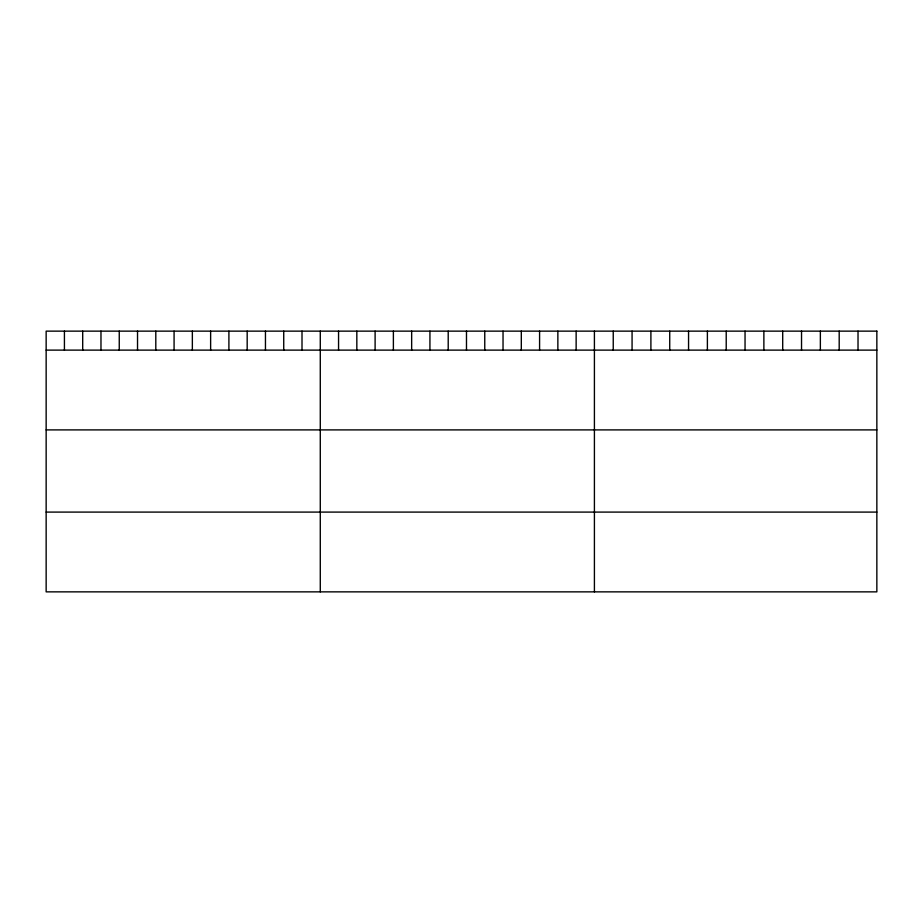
<?xml version="1.0" encoding="UTF-8"?>
<svg xmlns="http://www.w3.org/2000/svg" width="923" height="923" viewBox="0 0 923 923"><rect width="100%" height="100%" fill="white"/><g stroke="black" fill="none" stroke-linecap="round" stroke-linejoin="round"><path stroke-width="1.38" d="M46.15 350.117L876.85 350.117M46.15 429.899L876.85 429.899M46.15 512.092L876.85 512.092M858.021 331.138L858.021 350.117M839.192 331.138L839.192 350.117M820.362 331.138L820.362 350.117M801.533 331.138L801.533 350.117M782.704 331.138L782.704 350.117M763.875 331.138L763.875 350.117M745.046 331.138L745.046 350.117M726.216 331.138L726.216 350.117M707.387 331.138L707.387 350.117M688.558 331.138L688.558 350.117M669.729 331.138L669.729 350.117M650.9 331.138L650.9 350.117M632.07 331.138L632.07 350.117M613.241 331.138L613.241 350.117M594.412 331.138L594.412 591.862M576.137 331.138L576.137 350.117M557.861 331.138L557.861 350.117M539.586 331.138L539.586 350.117M521.31 331.138L521.31 350.117M503.035 331.138L503.035 350.117M484.76 331.138L484.76 350.117M466.484 331.138L466.484 350.117M448.209 331.138L448.209 350.117M429.933 331.138L429.933 350.117M411.658 331.138L411.658 350.117M393.383 331.138L393.383 350.117M375.107 331.138L375.107 350.117M356.832 331.138L356.832 350.117M338.556 331.138L338.556 350.117M320.281 331.138L320.281 591.862M302.006 331.138L302.006 350.117M283.73 331.138L283.73 350.117M265.455 331.138L265.455 350.117M247.179 331.138L247.179 350.117M228.904 331.138L228.904 350.117M210.629 331.138L210.629 350.117M192.353 331.138L192.353 350.117M174.078 331.138L174.078 350.117M155.802 331.138L155.802 350.117M137.527 331.138L137.527 350.117M119.252 331.138L119.252 350.117M100.976 331.138L100.976 350.117M82.701 331.138L82.701 350.117M64.425 331.138L64.425 350.117M876.85 331.138L46.15 331.138L46.15 591.862L876.85 591.862L876.85 331.138"/></g></svg>
